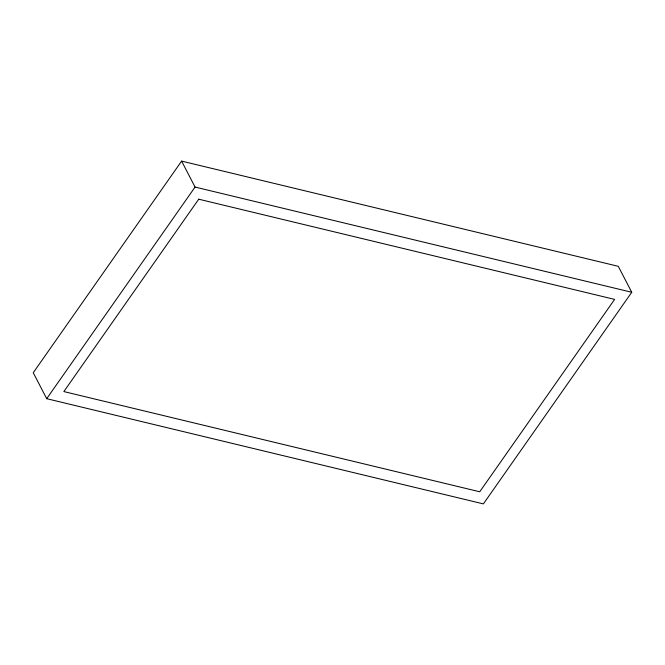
<?xml version="1.0" encoding="UTF-8"?>
<svg xmlns="http://www.w3.org/2000/svg" width="665" height="665" viewBox="0 0 665 665"><rect width="100%" height="100%" fill="white"/><g stroke="black" fill="none" stroke-linecap="round" stroke-linejoin="round"><path stroke-width="1" d="M181.612 161.105L33.25 372.724L46.708 398.684L483.389 503.895L631.75 292.276L618.292 266.316L181.612 161.105L195.069 187.065L631.75 292.276M46.708 398.684L195.069 187.065M198.727 199.192L63.848 391.577L479.731 491.776L614.61 299.391L198.727 199.192"/></g></svg>
